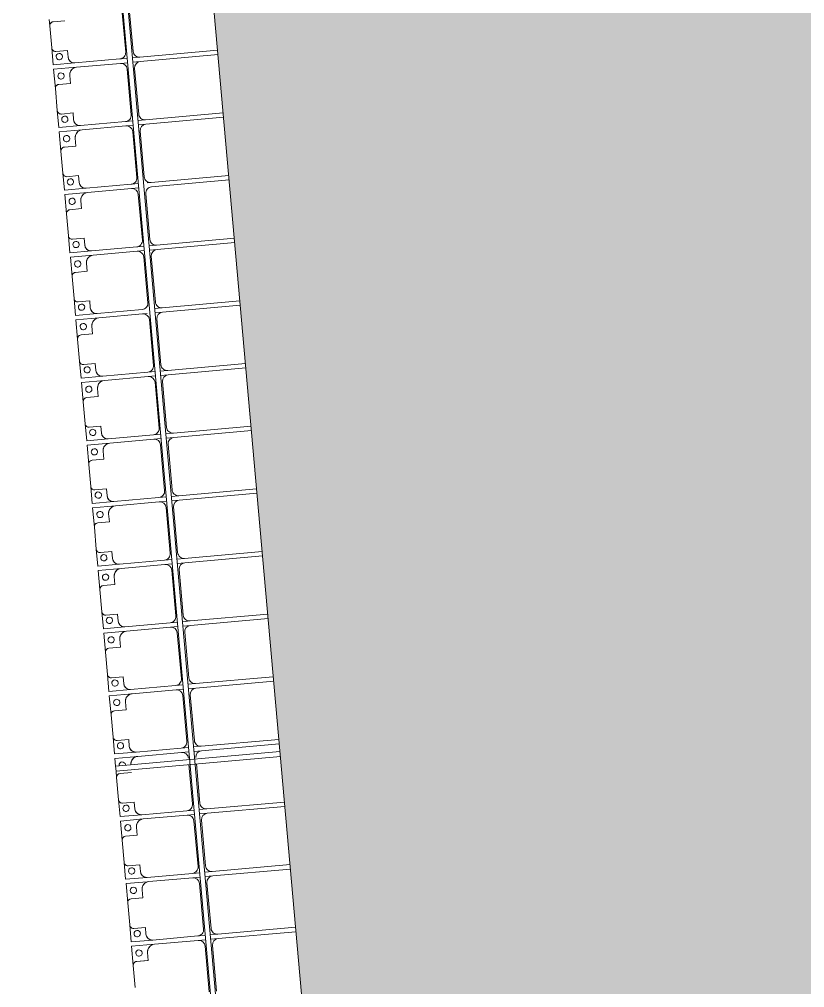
# Model space of a CAD drawing. Header units: millimetres. Extents: x -861324 to 439029, y -308065 to 694685.
# Drawn here: x -83653 to -77408, y 29586 to 37284 of the extents above; entities that cross this region are included whole.
import ezdxf

# ---------------------------------------------------------------- set-up
doc = ezdxf.new("R2010")
doc.units = ezdxf.units.MM
for name, color, linetype, lineweight in [('A-DETL-GENF', 92, 'Continuous', 9), ('A-DETL-THIN', 151, 'Continuous', 9), ('A-GENM', 13, 'Continuous', 9), ('S-BEAM', 12, 'Continuous', 9)]:
    doc.layers.add(name, color=color, linetype=linetype, lineweight=lineweight)

# ---------------------------------------------------------------- blocks, each defined once
blk = doc.blocks.new('Dải phao đi lại kèm đỡ invester - DẢI PHAO ĐI LẠI-19658-BỐ TRÍ BÈ PIN HỒ BẢN MÒNG')
at = {"layer": 'A-GENM', "color": 7}
for p, q in [((127223.4, -620.3), (127223.4, 0)), ((127258.4, 0), (127258.4, -620.3)), ((128223.4, -620.3), (128223.4, 0)), ((128258.4, 0), (128258.4, -620.3)), ((128758.4, 0), (128758.4, -620.3)), ((129223.4, -620.3), (129223.4, 0)), ((129723.4, -620.3), (129723.4, 0)), ((129758.4, 0), (129758.4, -620.3)), ((130723.4, -620.3), (130723.4, 0)), ((130758.4, 0), (130758.4, -620.3)), ((131723.4, -620.3), (131723.4, 0)), ((131758.4, 0), (131758.4, -620.3)), ((132723.4, -620.3), (132723.4, 0)), ((132758.4, 0), (132758.4, -620.3)), ((133258.4, 0), (133258.4, -620.3)), ((133723.4, -620.3), (133723.4, 0)), ((126723.4, -620.3), (126723.4, 0)), ((126758.4, 0), (126758.4, -620.3)), ((127723.4, -620.3), (127723.4, 0)), ((127758.4, 0), (127758.4, -620.3)), ((128723.4, -620.3), (128723.4, 0)), ((129258.4, 0), (129258.4, -620.3)), ((130223.4, -620.3), (130223.4, 0)), ((130258.4, 0), (130258.4, -620.3)), ((131223.4, -620.3), (131223.4, 0)), ((131258.4, 0), (131258.4, -620.3)), ((132223.4, -620.3), (132223.4, 0)), ((132258.4, 0), (132258.4, -620.3)), ((133223.4, -620.3), (133223.4, 0)), ((133758.4, 0), (133758.4, -620.3)), ((126360, -670.3), (126673.4, -670.3)), ((126723.4, -620.3), (126723.4, -681.1)), ((126758.4, -681.1), (126758.4, -620.3)), ((126808.4, -670.3), (127173.4, -670.3)), ((127223.4, -620.3), (127223.4, -681.1)), ((127258.4, -681.1), (127258.4, -620.3)), ((127308.4, -670.3), (127673.4, -670.3)), ((127723.4, -620.3), (127723.4, -651.2)), ((127808.4, -670.3), (128173.4, -670.3)), ((128223.4, -620.3), (128223.4, -681.1)), ((128258.4, -681.1), (128258.4, -620.3)), ((128308.4, -670.3), (128673.4, -670.3)), ((128723.4, -620.3), (128723.4, -681.1)), ((128758.4, -681.1), (128758.4, -620.3)), ((128808.4, -670.3), (129173.4, -670.3)), ((129223.4, -620.3), (129223.4, -681.1)), ((129258.4, -681.1), (129258.4, -620.3)), ((129308.4, -670.3), (129673.4, -670.3)), ((129723.4, -620.3), (129723.4, -681.1)), ((129758.4, -681.1), (129758.4, -620.3)), ((129808.4, -670.3), (130173.4, -670.3)), ((130223.4, -620.3), (130223.4, -681.1)), ((130258.4, -681.1), (130258.4, -620.3)), ((130308.4, -670.3), (130673.4, -670.3)), ((130723.4, -620.3), (130723.4, -681.1)), ((130758.4, -681.1), (130758.4, -620.3)), ((130808.4, -670.3), (131173.4, -670.3)), ((131223.4, -620.3), (131223.4, -681.1)), ((131258.4, -681.1), (131258.4, -620.3)), ((131308.4, -670.3), (131673.4, -670.3)), ((131723.4, -620.3), (131723.4, -681.1)), ((131758.4, -681.1), (131758.4, -620.3)), ((131808.4, -670.3), (132173.4, -670.3)), ((132223.4, -620.3), (132223.4, -681.1)), ((132258.4, -681.1), (132258.4, -620.3)), ((132360, -670.3), (132673.4, -670.3)), ((132723.4, -620.3), (132723.4, -681.1)), ((132758.4, -681.1), (132758.4, -620.3)), ((132808.4, -670.3), (133173.4, -670.3)), ((133223.4, -620.3), (133223.4, -681.1)), ((133258.4, -681.1), (133258.4, -620.3)), ((133308.4, -670.3), (133673.4, -670.3)), ((133723.4, -620.3), (133723.4, -681.1)), ((133758.4, -681.1), (133758.4, -620.3)), ((133808.4, -670.3), (134173.4, -670.3)), ((126673.4, -729.7), (126360, -729.7)), ((126723.4, -721.1), (126723.4, -779.7)), ((126758.4, -779.7), (126758.4, -721.1)), ((127173.4, -729.7), (126808.4, -729.7)), ((127223.4, -721.1), (127223.4, -779.7)), ((127258.4, -779.7), (127258.4, -721.1)), ((127673.4, -729.7), (127308.4, -729.7)), ((127723.4, -721.1), (127723.4, -779.7)), ((127758.4, -779.7), (127758.4, -721.1)), ((128173.4, -729.7), (127808.4, -729.7)), ((128223.4, -721.1), (128223.4, -779.7)), ((128258.4, -779.7), (128258.4, -721.1)), ((128673.4, -729.7), (128308.4, -729.7)), ((128758.4, -779.7), (128758.4, -743.2)), ((129173.4, -729.7), (128808.4, -729.7)), ((129223.4, -721.1), (129223.4, -779.7)), ((129258.4, -779.7), (129258.4, -721.1)), ((129673.4, -729.7), (129308.4, -729.7)), ((129723.4, -721.1), (129723.4, -779.7)), ((129758.4, -779.7), (129758.4, -721.1)), ((130173.4, -729.7), (129808.4, -729.7)), ((130223.4, -721.1), (130223.4, -779.7)), ((130258.4, -779.7), (130258.4, -721.1)), ((130673.4, -729.7), (130308.4, -729.7)), ((130723.4, -721.1), (130723.4, -779.7)), ((130758.4, -779.7), (130758.4, -721.1)), ((131173.4, -729.7), (130808.4, -729.7)), ((131223.4, -721.1), (131223.4, -779.7)), ((131258.4, -779.7), (131258.4, -721.1)), ((131673.4, -729.7), (131308.4, -729.7)), ((131723.4, -721.1), (131723.4, -779.7)), ((131758.4, -779.7), (131758.4, -721.1)), ((132173.4, -729.7), (131808.4, -729.7)), ((132223.4, -721.1), (132223.4, -779.7)), ((132258.4, -779.7), (132258.4, -721.1)), ((132673.4, -729.7), (132360, -729.7)), ((132723.4, -721.1), (132723.4, -779.7)), ((132758.4, -779.7), (132758.4, -721.1)), ((133173.4, -729.7), (132808.4, -729.7)), ((133223.4, -721.1), (133223.4, -779.7)), ((133258.4, -779.7), (133258.4, -721.1)), ((133673.4, -729.7), (133308.4, -729.7)), ((133723.4, -721.1), (133723.4, -779.7)), ((133758.4, -779.7), (133758.4, -721.1)), ((134173.4, -729.7), (133808.4, -729.7)), ((126723.4, -1139.7), (126723.4, -779.7)), ((126758.4, -779.7), (126758.4, -1129.7)), ((127223.4, -1139.7), (127223.4, -779.7)), ((127258.4, -779.7), (127258.4, -1129.7)), ((127723.4, -1139.7), (127723.4, -779.7)), ((127758.4, -779.7), (127758.4, -1129.7)), ((128223.4, -1139.7), (128223.4, -779.7)), ((128258.4, -779.7), (128258.4, -1129.7)), ((128723.4, -1139.7), (128723.4, -779.7)), ((128758.4, -779.7), (128758.4, -1129.7)), ((129223.4, -1139.7), (129223.4, -779.7)), ((129258.4, -779.7), (129258.4, -1129.7)), ((129723.4, -1139.7), (129723.4, -779.7)), ((129758.4, -779.7), (129758.4, -1129.7)), ((130223.4, -1139.7), (130223.4, -779.7)), ((130258.4, -779.7), (130258.4, -1129.7)), ((130723.4, -1139.7), (130723.4, -779.7)), ((130758.4, -779.7), (130758.4, -1129.7)), ((131223.4, -1139.7), (131223.4, -779.7)), ((131258.4, -779.7), (131258.4, -1129.7)), ((131723.4, -1139.7), (131723.4, -779.7)), ((131758.4, -779.7), (131758.4, -1129.7)), ((132223.4, -1139.7), (132223.4, -779.7)), ((132258.4, -779.7), (132258.4, -1129.7)), ((132723.4, -1139.7), (132723.4, -779.7)), ((132758.4, -779.7), (132758.4, -1129.7)), ((133223.4, -1139.7), (133223.4, -779.7)), ((133258.4, -779.7), (133258.4, -1129.7)), ((133723.4, -1139.7), (133723.4, -779.7)), ((133758.4, -779.7), (133758.4, -1129.7)), ((126381.8, -1189.7), (126381.8, -1282.2)), ((126618.2, -1282.2), (126618.2, -1189.7)), ((126618.2, -1189.7), (126673.4, -1189.7)), ((126818.4, -1189.7), (126881.8, -1189.7)), ((126881.8, -1189.7), (126881.8, -1282.2)), ((127118.2, -1282.2), (127118.2, -1189.7)), ((127118.2, -1189.7), (127173.4, -1189.7)), ((127318.4, -1189.7), (127381.8, -1189.7)), ((127381.8, -1189.7), (127381.8, -1282.2)), ((127618.2, -1282.2), (127618.2, -1189.7)), ((127618.2, -1189.7), (127673.4, -1189.7)), ((127818.4, -1189.7), (127881.8, -1189.7)), ((127881.8, -1189.7), (127881.8, -1282.2)), ((128118.2, -1282.2), (128118.2, -1189.7)), ((128118.2, -1189.7), (128173.4, -1189.7)), ((128318.4, -1189.7), (128381.8, -1189.7)), ((128381.8, -1189.7), (128381.8, -1282.2)), ((128618.2, -1282.2), (128618.2, -1189.7)), ((128618.2, -1189.7), (128673.4, -1189.7)), ((128818.4, -1189.7), (128881.8, -1189.7)), ((128881.8, -1189.7), (128881.8, -1282.2)), ((129118.2, -1282.2), (129118.2, -1189.7)), ((129118.2, -1189.7), (129173.4, -1189.7)), ((129318.4, -1189.7), (129381.8, -1189.7)), ((129381.8, -1189.7), (129381.8, -1282.2)), ((129618.2, -1282.2), (129618.2, -1189.7)), ((129618.2, -1189.7), (129673.4, -1189.7)), ((129818.4, -1189.7), (129881.8, -1189.7)), ((129881.8, -1189.7), (129881.8, -1282.2)), ((130118.2, -1282.2), (130118.2, -1189.7)), ((130118.2, -1189.7), (130173.4, -1189.7)), ((130318.4, -1189.7), (130381.8, -1189.7)), ((130381.8, -1189.7), (130381.8, -1282.2)), ((130618.2, -1282.2), (130618.2, -1189.7)), ((130618.2, -1189.7), (130673.4, -1189.7)), ((130818.4, -1189.7), (130881.8, -1189.7)), ((130881.8, -1189.7), (130881.8, -1282.2)), ((131118.2, -1282.2), (131118.2, -1189.7)), ((131118.2, -1189.7), (131173.4, -1189.7)), ((131318.4, -1189.7), (131381.8, -1189.7)), ((131381.8, -1189.7), (131381.8, -1282.2)), ((131618.2, -1282.2), (131618.2, -1189.7)), ((131618.2, -1189.7), (131673.4, -1189.7)), ((131818.4, -1189.7), (131881.8, -1189.7)), ((131881.8, -1189.7), (131881.8, -1282.2)), ((132118.2, -1282.2), (132118.2, -1189.7)), ((132118.2, -1189.7), (132173.4, -1189.7)), ((132381.8, -1189.7), (132381.8, -1282.2)), ((132618.2, -1282.2), (132618.2, -1189.7)), ((132618.2, -1189.7), (132673.4, -1189.7)), ((132818.4, -1189.7), (132881.8, -1189.7)), ((132881.8, -1189.7), (132881.8, -1282.2)), ((133118.2, -1282.2), (133118.2, -1189.7)), ((133118.2, -1189.7), (133173.4, -1189.7)), ((133318.4, -1189.7), (133381.8, -1189.7)), ((133381.8, -1189.7), (133381.8, -1282.2)), ((133618.2, -1282.2), (133618.2, -1189.7)), ((133618.2, -1189.7), (133673.4, -1189.7)), ((133818.4, -1189.7), (133881.8, -1189.7)), ((133881.8, -1189.7), (133881.8, -1282.2)), ((126411.8, -1312.2), (126588.2, -1312.2)), ((126911.8, -1312.2), (127088.2, -1312.2)), ((127411.8, -1312.2), (127588.2, -1312.2)), ((127911.8, -1312.2), (128088.2, -1312.2)), ((128411.8, -1312.2), (128588.2, -1312.2)), ((128911.8, -1312.2), (129088.2, -1312.2)), ((129411.8, -1312.2), (129588.2, -1312.2)), ((129911.8, -1312.2), (130088.2, -1312.2)), ((130411.8, -1312.2), (130588.2, -1312.2)), ((130911.8, -1312.2), (131088.2, -1312.2)), ((131411.8, -1312.2), (131588.2, -1312.2)), ((131911.8, -1312.2), (132088.2, -1312.2)), ((132411.8, -1312.2), (132588.2, -1312.2)), ((132911.8, -1312.2), (133088.2, -1312.2)), ((133411.8, -1312.2), (133588.2, -1312.2)), ((133911.8, -1312.2), (134088.2, -1312.2))]:
    blk.add_line(p, q, dxfattribs=at)
at = {"layer": 'A-GENM', "color": 9}
for p, q in [((126723.4, -620.3), (126723.4, -681.1)), ((126758.4, -681.1), (126758.4, -620.3)), ((127223.4, -620.3), (127223.4, -681.1)), ((127258.4, -681.1), (127258.4, -620.3)), ((128223.4, -620.3), (128223.4, -681.1)), ((128258.4, -681.1), (128258.4, -620.3)), ((128723.4, -620.3), (128723.4, -681.1)), ((128758.4, -681.1), (128758.4, -620.3)), ((129223.4, -620.3), (129223.4, -681.1)), ((129258.4, -681.1), (129258.4, -620.3)), ((129723.4, -620.3), (129723.4, -681.1)), ((129758.4, -681.1), (129758.4, -620.3)), ((130223.4, -620.3), (130223.4, -681.1)), ((130258.4, -681.1), (130258.4, -620.3)), ((130723.4, -620.3), (130723.4, -681.1)), ((130758.4, -681.1), (130758.4, -620.3)), ((131223.4, -620.3), (131223.4, -681.1)), ((131258.4, -681.1), (131258.4, -620.3)), ((131723.4, -620.3), (131723.4, -681.1)), ((131758.4, -681.1), (131758.4, -620.3)), ((132223.4, -620.3), (132223.4, -681.1)), ((132258.4, -681.1), (132258.4, -620.3)), ((132723.4, -620.3), (132723.4, -681.1)), ((132758.4, -681.1), (132758.4, -620.3)), ((133223.4, -620.3), (133223.4, -681.1)), ((133258.4, -681.1), (133258.4, -620.3)), ((133723.4, -620.3), (133723.4, -681.1)), ((133758.4, -681.1), (133758.4, -620.3)), ((126723.4, -721.1), (126723.4, -779.7)), ((126758.4, -779.7), (126758.4, -721.1)), ((127223.4, -721.1), (127223.4, -779.7)), ((127258.4, -779.7), (127258.4, -721.1)), ((127723.4, -721.1), (127723.4, -779.7)), ((127758.4, -779.7), (127758.4, -721.1)), ((128223.4, -721.1), (128223.4, -779.7)), ((128258.4, -779.7), (128258.4, -721.1)), ((128758.4, -779.7), (128758.4, -743.2)), ((129223.4, -721.1), (129223.4, -779.7)), ((129258.4, -779.7), (129258.4, -721.1)), ((129723.4, -721.1), (129723.4, -779.7)), ((129758.4, -779.7), (129758.4, -721.1)), ((130223.4, -721.1), (130223.4, -779.7)), ((130258.4, -779.7), (130258.4, -721.1)), ((130723.4, -721.1), (130723.4, -779.7)), ((130758.4, -779.7), (130758.4, -721.1)), ((131223.4, -721.1), (131223.4, -779.7)), ((131258.4, -779.7), (131258.4, -721.1)), ((131723.4, -721.1), (131723.4, -779.7)), ((131758.4, -779.7), (131758.4, -721.1)), ((132223.4, -721.1), (132223.4, -779.7)), ((132258.4, -779.7), (132258.4, -721.1)), ((132723.4, -721.1), (132723.4, -779.7)), ((132758.4, -779.7), (132758.4, -721.1)), ((133223.4, -721.1), (133223.4, -779.7)), ((133258.4, -779.7), (133258.4, -721.1)), ((133723.4, -721.1), (133723.4, -779.7)), ((133758.4, -779.7), (133758.4, -721.1)), ((126723.4, -1139.7), (126723.4, -1312.2)), ((126723.4, -1312.2), (126723.4, -1139.7)), ((126758.4, -1312.2), (126758.4, -1129.7)), ((126758.4, -1129.7), (126758.4, -1312.2)), ((127223.4, -1139.7), (127223.4, -1312.2)), ((127223.4, -1312.2), (127223.4, -1139.7)), ((127258.4, -1312.2), (127258.4, -1129.7)), ((127258.4, -1129.7), (127258.4, -1312.2)), ((127723.4, -1139.7), (127723.4, -1312.2)), ((127723.4, -1312.2), (127723.4, -1139.7)), ((127758.4, -1312.2), (127758.4, -1129.7)), ((127758.4, -1129.7), (127758.4, -1312.2)), ((128223.4, -1139.7), (128223.4, -1312.2)), ((128223.4, -1312.2), (128223.4, -1139.7)), ((128258.4, -1312.2), (128258.4, -1129.7)), ((128258.4, -1129.7), (128258.4, -1312.2)), ((128723.4, -1139.7), (128723.4, -1312.2)), ((128723.4, -1312.2), (128723.4, -1139.7)), ((128758.4, -1312.2), (128758.4, -1129.7)), ((128758.4, -1129.7), (128758.4, -1312.2)), ((129223.4, -1139.7), (129223.4, -1312.2)), ((129223.4, -1312.2), (129223.4, -1139.7)), ((129258.4, -1312.2), (129258.4, -1129.7)), ((129258.4, -1129.7), (129258.4, -1312.2)), ((129723.4, -1139.7), (129723.4, -1312.2)), ((129723.4, -1312.2), (129723.4, -1139.7)), ((129758.4, -1312.2), (129758.4, -1129.7)), ((129758.4, -1129.7), (129758.4, -1312.2)), ((130223.4, -1139.7), (130223.4, -1312.2)), ((130223.4, -1312.2), (130223.4, -1139.7)), ((130258.4, -1312.2), (130258.4, -1129.7)), ((130258.4, -1129.7), (130258.4, -1312.2)), ((130723.4, -1139.7), (130723.4, -1312.2)), ((130723.4, -1312.2), (130723.4, -1139.7)), ((130758.4, -1312.2), (130758.4, -1129.7)), ((130758.4, -1129.7), (130758.4, -1312.2)), ((131223.4, -1139.7), (131223.4, -1312.2)), ((131223.4, -1312.2), (131223.4, -1139.7)), ((131258.4, -1312.2), (131258.4, -1129.7)), ((131258.4, -1129.7), (131258.4, -1312.2)), ((131723.4, -1139.7), (131723.4, -1312.2)), ((131723.4, -1312.2), (131723.4, -1139.7)), ((131758.4, -1312.2), (131758.4, -1129.7)), ((131758.4, -1129.7), (131758.4, -1312.2)), ((132223.4, -1139.7), (132223.4, -1312.2)), ((132223.4, -1312.2), (132223.4, -1139.7)), ((132258.4, -1312.2), (132258.4, -1129.7)), ((132258.4, -1129.7), (132258.4, -1312.2)), ((132723.4, -1139.7), (132723.4, -1312.2)), ((132723.4, -1312.2), (132723.4, -1139.7)), ((132758.4, -1312.2), (132758.4, -1129.7)), ((132758.4, -1129.7), (132758.4, -1312.2)), ((133223.4, -1140.1), (133223.4, -1312.2)), ((133223.4, -1312.2), (133223.4, -1140.1)), ((133258.4, -1312.2), (133258.4, -1143.2)), ((133258.4, -1143.2), (133258.4, -1312.2)), ((133723.4, -1139.7), (133723.4, -1312.2)), ((133723.4, -1312.2), (133723.4, -1139.7)), ((133758.4, -1312.2), (133758.4, -1129.7)), ((133758.4, -1129.7), (133758.4, -1312.2)), ((126381.8, -1282.2), (126381.8, -1189.7)), ((126381.8, -1189.7), (126381.8, -1282.2)), ((126381.8, -1282.2), (126381.8, -1189.7)), ((126673.4, -1189.7), (126618.2, -1189.7)), ((126618.2, -1189.7), (126618.2, -1282.2)), ((126618.2, -1282.2), (126618.2, -1189.7)), ((126618.2, -1189.7), (126618.2, -1282.2)), ((126618.2, -1189.7), (126673.4, -1189.7)), ((126673.4, -1189.7), (126618.2, -1189.7)), ((126881.8, -1189.7), (126818.4, -1189.7)), ((126818.4, -1189.7), (126881.8, -1189.7)), ((126881.8, -1189.7), (126818.4, -1189.7)), ((126881.8, -1282.2), (126881.8, -1189.7)), ((126881.8, -1189.7), (126881.8, -1282.2)), ((126881.8, -1282.2), (126881.8, -1189.7)), ((127173.4, -1189.7), (127118.2, -1189.7)), ((127118.2, -1189.7), (127118.2, -1282.2)), ((127118.2, -1282.2), (127118.2, -1189.7)), ((127118.2, -1189.7), (127118.2, -1282.2)), ((127118.2, -1189.7), (127173.4, -1189.7)), ((127173.4, -1189.7), (127118.2, -1189.7)), ((127381.8, -1189.7), (127318.4, -1189.7)), ((127318.4, -1189.7), (127381.8, -1189.7)), ((127381.8, -1189.7), (127318.4, -1189.7)), ((127381.8, -1282.2), (127381.8, -1189.7)), ((127381.8, -1189.7), (127381.8, -1282.2)), ((127381.8, -1282.2), (127381.8, -1189.7)), ((127673.4, -1189.7), (127618.2, -1189.7)), ((127618.2, -1189.7), (127618.2, -1282.2)), ((127618.2, -1282.2), (127618.2, -1189.7)), ((127618.2, -1189.7), (127618.2, -1282.2)), ((127618.2, -1189.7), (127673.4, -1189.7)), ((127673.4, -1189.7), (127618.2, -1189.7)), ((127881.8, -1189.7), (127818.4, -1189.7)), ((127818.4, -1189.7), (127881.8, -1189.7)), ((127881.8, -1189.7), (127818.4, -1189.7)), ((127881.8, -1282.2), (127881.8, -1189.7)), ((127881.8, -1189.7), (127881.8, -1282.2)), ((127881.8, -1282.2), (127881.8, -1189.7)), ((128173.4, -1189.7), (128118.2, -1189.7)), ((128118.2, -1189.7), (128118.2, -1282.2)), ((128118.2, -1282.2), (128118.2, -1189.7)), ((128118.2, -1189.7), (128118.2, -1282.2)), ((128118.2, -1189.7), (128173.4, -1189.7)), ((128173.4, -1189.7), (128118.2, -1189.7)), ((128381.8, -1189.7), (128318.4, -1189.7)), ((128318.4, -1189.7), (128381.8, -1189.7)), ((128381.8, -1189.7), (128318.4, -1189.7)), ((128381.8, -1282.2), (128381.8, -1189.7)), ((128381.8, -1189.7), (128381.8, -1282.2)), ((128381.8, -1282.2), (128381.8, -1189.7)), ((128673.4, -1189.7), (128618.2, -1189.7)), ((128618.2, -1189.7), (128618.2, -1282.2)), ((128618.2, -1282.2), (128618.2, -1189.7)), ((128618.2, -1189.7), (128618.2, -1282.2)), ((128618.2, -1189.7), (128673.4, -1189.7)), ((128673.4, -1189.7), (128618.2, -1189.7)), ((128881.8, -1189.7), (128818.4, -1189.7)), ((128818.4, -1189.7), (128881.8, -1189.7)), ((128881.8, -1189.7), (128818.4, -1189.7)), ((128881.8, -1282.2), (128881.8, -1189.7)), ((128881.8, -1189.7), (128881.8, -1282.2)), ((128881.8, -1282.2), (128881.8, -1189.7)), ((129173.4, -1189.7), (129118.2, -1189.7)), ((129118.2, -1189.7), (129118.2, -1282.2)), ((129118.2, -1282.2), (129118.2, -1189.7)), ((129118.2, -1189.7), (129118.2, -1282.2)), ((129118.2, -1189.7), (129173.4, -1189.7)), ((129173.4, -1189.7), (129118.2, -1189.7)), ((129381.8, -1189.7), (129318.4, -1189.7)), ((129318.4, -1189.7), (129381.8, -1189.7)), ((129381.8, -1189.7), (129318.4, -1189.7)), ((129381.8, -1282.2), (129381.8, -1189.7)), ((129381.8, -1189.7), (129381.8, -1282.2)), ((129381.8, -1282.2), (129381.8, -1189.7)), ((129673.4, -1189.7), (129618.2, -1189.7)), ((129618.2, -1189.7), (129618.2, -1282.2)), ((129618.2, -1282.2), (129618.2, -1189.7)), ((129618.2, -1189.7), (129618.2, -1282.2)), ((129618.2, -1189.7), (129673.4, -1189.7)), ((129673.4, -1189.7), (129618.2, -1189.7)), ((129881.8, -1189.7), (129818.4, -1189.7)), ((129818.4, -1189.7), (129881.8, -1189.7)), ((129881.8, -1189.7), (129818.4, -1189.7)), ((129881.8, -1282.2), (129881.8, -1189.7)), ((129881.8, -1189.7), (129881.8, -1282.2)), ((129881.8, -1282.2), (129881.8, -1189.7)), ((130173.4, -1189.7), (130118.2, -1189.7)), ((130118.2, -1189.7), (130118.2, -1282.2)), ((130118.2, -1282.2), (130118.2, -1189.7)), ((130118.2, -1189.7), (130118.2, -1282.2)), ((130118.2, -1189.7), (130173.4, -1189.7)), ((130173.4, -1189.7), (130118.2, -1189.7)), ((130381.8, -1189.7), (130318.4, -1189.7)), ((130318.4, -1189.7), (130381.8, -1189.7)), ((130381.8, -1189.7), (130318.4, -1189.7)), ((130381.8, -1282.2), (130381.8, -1189.7)), ((130381.8, -1189.7), (130381.8, -1282.2)), ((130381.8, -1282.2), (130381.8, -1189.7)), ((130673.4, -1189.7), (130618.2, -1189.7)), ((130618.2, -1189.7), (130618.2, -1282.2)), ((130618.2, -1282.2), (130618.2, -1189.7)), ((130618.2, -1189.7), (130618.2, -1282.2)), ((130618.2, -1189.7), (130673.4, -1189.7)), ((130673.4, -1189.7), (130618.2, -1189.7)), ((130881.8, -1189.7), (130818.4, -1189.7)), ((130818.4, -1189.7), (130881.8, -1189.7)), ((130881.8, -1189.7), (130818.4, -1189.7)), ((130881.8, -1282.2), (130881.8, -1189.7)), ((130881.8, -1189.7), (130881.8, -1282.2)), ((130881.8, -1282.2), (130881.8, -1189.7)), ((131173.4, -1189.7), (131118.2, -1189.7)), ((131118.2, -1189.7), (131118.2, -1282.2)), ((131118.2, -1282.2), (131118.2, -1189.7)), ((131118.2, -1189.7), (131118.2, -1282.2)), ((131118.2, -1189.7), (131173.4, -1189.7)), ((131173.4, -1189.7), (131118.2, -1189.7)), ((131381.8, -1189.7), (131318.4, -1189.7)), ((131318.4, -1189.7), (131381.8, -1189.7)), ((131381.8, -1189.7), (131318.4, -1189.7)), ((131381.8, -1282.2), (131381.8, -1189.7)), ((131381.8, -1189.7), (131381.8, -1282.2)), ((131381.8, -1282.2), (131381.8, -1189.7)), ((131673.4, -1189.7), (131618.2, -1189.7)), ((131618.2, -1189.7), (131618.2, -1282.2)), ((131618.2, -1282.2), (131618.2, -1189.7)), ((131618.2, -1189.7), (131618.2, -1282.2)), ((131618.2, -1189.7), (131673.4, -1189.7)), ((131673.4, -1189.7), (131618.2, -1189.7)), ((131881.8, -1189.7), (131818.4, -1189.7)), ((131818.4, -1189.7), (131881.8, -1189.7)), ((131881.8, -1189.7), (131818.4, -1189.7)), ((131881.8, -1282.2), (131881.8, -1189.7)), ((131881.8, -1189.7), (131881.8, -1282.2)), ((131881.8, -1282.2), (131881.8, -1189.7)), ((132173.4, -1189.7), (132118.2, -1189.7)), ((132118.2, -1189.7), (132118.2, -1282.2)), ((132118.2, -1282.2), (132118.2, -1189.7)), ((132118.2, -1189.7), (132118.2, -1282.2)), ((132118.2, -1189.7), (132173.4, -1189.7)), ((132173.4, -1189.7), (132118.2, -1189.7)), ((132381.8, -1282.2), (132381.8, -1189.7)), ((132381.8, -1189.7), (132381.8, -1282.2)), ((132381.8, -1282.2), (132381.8, -1189.7)), ((132673.4, -1189.7), (132618.2, -1189.7)), ((132618.2, -1189.7), (132618.2, -1282.2)), ((132618.2, -1282.2), (132618.2, -1189.7)), ((132618.2, -1189.7), (132618.2, -1282.2)), ((132618.2, -1189.7), (132673.4, -1189.7)), ((132673.4, -1189.7), (132618.2, -1189.7)), ((132881.8, -1189.7), (132818.4, -1189.7)), ((132818.4, -1189.7), (132881.8, -1189.7)), ((132881.8, -1189.7), (132818.4, -1189.7)), ((132881.8, -1282.2), (132881.8, -1189.7)), ((132881.8, -1189.7), (132881.8, -1282.2)), ((132881.8, -1282.2), (132881.8, -1189.7)), ((133173.4, -1189.7), (133118.2, -1189.7)), ((133118.2, -1189.7), (133118.2, -1282.2)), ((133118.2, -1282.2), (133118.2, -1189.7)), ((133118.2, -1189.7), (133118.2, -1282.2)), ((133118.2, -1189.7), (133173.4, -1189.7)), ((133173.4, -1189.7), (133118.2, -1189.7)), ((133381.8, -1189.7), (133318.4, -1189.7)), ((133318.4, -1189.7), (133381.8, -1189.7)), ((133381.8, -1189.7), (133318.4, -1189.7)), ((133381.8, -1282.2), (133381.8, -1189.7)), ((133381.8, -1189.7), (133381.8, -1282.2)), ((133381.8, -1282.2), (133381.8, -1189.7)), ((133673.4, -1189.7), (133618.2, -1189.7)), ((133618.2, -1189.7), (133618.2, -1282.2)), ((133618.2, -1282.2), (133618.2, -1189.7)), ((133618.2, -1189.7), (133618.2, -1282.2)), ((133618.2, -1189.7), (133673.4, -1189.7)), ((133673.4, -1189.7), (133618.2, -1189.7)), ((133881.8, -1189.7), (133818.4, -1189.7)), ((133818.4, -1189.7), (133881.8, -1189.7)), ((133881.8, -1189.7), (133818.4, -1189.7)), ((133881.8, -1282.2), (133881.8, -1198.6)), ((133881.8, -1198.6), (133881.8, -1282.2)), ((133881.8, -1282.2), (133881.8, -1198.6)), ((126411.8, -1312.2), (126360, -1312.2)), ((126360, -1312.2), (126411.8, -1312.2)), ((126723.4, -1312.2), (126588.2, -1312.2)), ((126588.2, -1312.2), (126723.4, -1312.2)), ((126911.8, -1312.2), (126758.4, -1312.2)), ((126758.4, -1312.2), (126911.8, -1312.2)), ((127223.4, -1312.2), (127088.2, -1312.2)), ((127088.2, -1312.2), (127223.4, -1312.2)), ((127411.8, -1312.2), (127258.4, -1312.2)), ((127258.4, -1312.2), (127411.8, -1312.2)), ((127723.4, -1312.2), (127588.2, -1312.2)), ((127588.2, -1312.2), (127723.4, -1312.2)), ((127911.8, -1312.2), (127758.4, -1312.2)), ((127758.4, -1312.2), (127911.8, -1312.2)), ((128223.4, -1312.2), (128088.2, -1312.2)), ((128088.2, -1312.2), (128223.4, -1312.2)), ((128411.8, -1312.2), (128258.4, -1312.2)), ((128258.4, -1312.2), (128411.8, -1312.2)), ((128723.4, -1312.2), (128588.2, -1312.2)), ((128588.2, -1312.2), (128723.4, -1312.2)), ((128911.8, -1312.2), (128758.4, -1312.2)), ((128758.4, -1312.2), (128911.8, -1312.2)), ((129223.4, -1312.2), (129088.2, -1312.2)), ((129088.2, -1312.2), (129223.4, -1312.2)), ((129411.8, -1312.2), (129258.4, -1312.2)), ((129258.4, -1312.2), (129411.8, -1312.2)), ((129723.4, -1312.2), (129588.2, -1312.2)), ((129588.2, -1312.2), (129723.4, -1312.2)), ((129911.8, -1312.2), (129758.4, -1312.2)), ((129758.4, -1312.2), (129911.8, -1312.2)), ((130223.4, -1312.2), (130088.2, -1312.2)), ((130088.2, -1312.2), (130223.4, -1312.2)), ((130411.8, -1312.2), (130258.4, -1312.2)), ((130258.4, -1312.2), (130411.8, -1312.2)), ((130723.4, -1312.2), (130588.2, -1312.2)), ((130588.2, -1312.2), (130723.4, -1312.2)), ((130911.8, -1312.2), (130758.4, -1312.2)), ((130758.4, -1312.2), (130911.8, -1312.2)), ((131223.4, -1312.2), (131088.2, -1312.2)), ((131088.2, -1312.2), (131223.4, -1312.2)), ((131411.8, -1312.2), (131258.4, -1312.2)), ((131258.4, -1312.2), (131411.8, -1312.2)), ((131723.4, -1312.2), (131588.2, -1312.2)), ((131588.2, -1312.2), (131723.4, -1312.2)), ((131911.8, -1312.2), (131758.4, -1312.2)), ((131758.4, -1312.2), (131911.8, -1312.2)), ((132223.4, -1312.2), (132088.2, -1312.2)), ((132088.2, -1312.2), (132223.4, -1312.2)), ((132320, -1312.2), (132258.4, -1312.2)), ((132258.4, -1312.2), (132320, -1312.2)), ((132411.8, -1312.2), (132360, -1312.2)), ((132360, -1312.2), (132411.8, -1312.2)), ((132723.4, -1312.2), (132588.2, -1312.2)), ((132588.2, -1312.2), (132723.4, -1312.2)), ((132911.8, -1312.2), (132758.4, -1312.2)), ((132758.4, -1312.2), (132911.8, -1312.2)), ((133223.4, -1312.2), (133088.2, -1312.2)), ((133088.2, -1312.2), (133223.4, -1312.2)), ((133411.8, -1312.2), (133258.4, -1312.2)), ((133258.4, -1312.2), (133411.8, -1312.2)), ((133723.4, -1312.2), (133588.2, -1312.2)), ((133588.2, -1312.2), (133723.4, -1312.2)), ((133911.8, -1312.2), (133758.4, -1312.2)), ((133758.4, -1312.2), (133911.8, -1312.2))]:
    blk.add_line(p, q, dxfattribs=at)
at = {"layer": 'A-GENM', "color": 7}
for centre, radius, start, end in [((126673.4, -620.3), 50, 270, 0), ((126808.4, -620.3), 50, 180, 270), ((127173.4, -620.3), 50, 270, 0), ((127308.4, -620.3), 50, 180, 270), ((127673.4, -620.3), 50, 270, 0), ((127808.4, -620.3), 50, 180, 224.91964), ((127808.4, -620.3), 50, 225, 270), ((128173.4, -620.3), 50, 270, 0), ((128308.4, -620.3), 50, 180, 270), ((128673.4, -620.3), 50, 270, 0), ((128808.4, -620.3), 50, 180, 270), ((129173.4, -620.3), 50, 270, 0), ((129308.4, -620.3), 50, 180, 270), ((129673.4, -620.3), 50, 270, 0), ((129808.4, -620.3), 50, 180, 270), ((130173.4, -620.3), 50, 270, 0), ((130308.4, -620.3), 50, 180, 270), ((130673.4, -620.3), 50, 270, 0), ((130808.4, -620.3), 50, 180, 270), ((131173.4, -620.3), 50, 270, 0), ((131308.4, -620.3), 50, 180, 270), ((131673.4, -620.3), 50, 270, 0), ((131808.4, -620.3), 50, 180, 270), ((132173.4, -620.3), 50, 270, 0), ((132308.4, -620.3), 50, 180, 270), ((132673.4, -620.3), 50, 270, 0), ((132808.4, -620.3), 50, 180, 270), ((133173.4, -620.3), 50, 270, 0), ((133308.4, -620.3), 50, 180, 270), ((133673.4, -620.3), 50, 270, 0), ((133808.4, -620.3), 50, 180, 270), ((126673.4, -779.7), 50, 360, 90), ((126808.4, -779.7), 50, 90, 180), ((127173.4, -779.7), 50, 360, 90), ((127308.4, -779.7), 50, 90, 180), ((127673.4, -779.7), 50, 360, 90), ((127808.4, -779.7), 50, 90, 180), ((128173.4, -779.7), 50, 360, 90), ((128308.4, -779.7), 50, 90, 180), ((128673.4, -779.7), 50, 360, 90), ((128808.4, -779.7), 50, 90, 180), ((129173.4, -779.7), 50, 360, 90), ((129308.4, -779.7), 50, 90, 180), ((129673.4, -779.7), 50, 360, 90), ((129808.4, -779.7), 50, 90, 180), ((130173.4, -779.7), 50, 360, 90), ((130308.4, -779.7), 50, 90, 180), ((130673.4, -779.7), 50, 360, 90), ((130808.4, -779.7), 50, 90, 180), ((131173.4, -779.7), 50, 360, 90), ((131308.4, -779.7), 50, 90, 180), ((131673.4, -779.7), 50, 360, 90), ((131808.4, -779.7), 50, 90, 180), ((132173.4, -779.7), 50, 360, 90), ((132308.4, -779.7), 50, 90, 180), ((132673.4, -779.7), 50, 360, 90), ((132808.4, -779.7), 50, 90, 180), ((133173.4, -779.7), 50, 360, 90), ((133308.4, -779.7), 50, 90, 180), ((133673.4, -779.7), 50, 360, 90), ((133808.4, -779.7), 50, 90, 180), ((126673.4, -1139.7), 50, 270, 360), ((126818.4, -1129.7), 60, 180, 270), ((127173.4, -1139.7), 50, 270, 360), ((127318.4, -1129.7), 60, 180, 270), ((127673.4, -1139.7), 50, 270, 360), ((127818.4, -1129.7), 60, 180, 270), ((128173.4, -1139.7), 50, 270, 360), ((128318.4, -1129.7), 60, 180, 270), ((128673.4, -1139.7), 50, 270, 360), ((128818.4, -1129.7), 60, 180, 270), ((129173.4, -1139.7), 50, 270, 360), ((129318.4, -1129.7), 60, 180, 270), ((129673.4, -1139.7), 50, 270, 360), ((129818.4, -1129.7), 60, 180, 270), ((130173.4, -1139.7), 50, 270, 360), ((130318.4, -1129.7), 60, 180, 270), ((130673.4, -1139.7), 50, 270, 360), ((130818.4, -1129.7), 60, 180, 270), ((131173.4, -1139.7), 50, 270, 360), ((131318.4, -1129.7), 60, 180, 270), ((131673.4, -1139.7), 50, 270, 360), ((131818.4, -1129.7), 60, 180, 270), ((132173.4, -1139.7), 50, 270, 360), ((132318.4, -1129.7), 60, 180, 270), ((132673.4, -1139.7), 50, 270, 360), ((132818.4, -1129.7), 60, 180, 270), ((133173.4, -1139.7), 50, 270, 360), ((133318.4, -1129.7), 60, 180, 270), ((133673.4, -1139.7), 50, 270, 360), ((133818.4, -1129.7), 60, 180, 270), ((126411.8, -1282.2), 30, 180, 270), ((126588.2, -1282.2), 30, 270, 0), ((126911.8, -1282.2), 30, 180, 270), ((127088.2, -1282.2), 30, 270, 0), ((127411.8, -1282.2), 30, 180, 270), ((127588.2, -1282.2), 30, 270, 0), ((127911.8, -1282.2), 30, 180, 270), ((128088.2, -1282.2), 30, 270, 0), ((128411.8, -1282.2), 30, 180, 270), ((128588.2, -1282.2), 30, 270, 0), ((128911.8, -1282.2), 30, 180, 270), ((129088.2, -1282.2), 30, 270, 0), ((129411.8, -1282.2), 30, 180, 270), ((129588.2, -1282.2), 30, 270, 0), ((129911.8, -1282.2), 30, 180, 270), ((130088.2, -1282.2), 30, 270, 0), ((130411.8, -1282.2), 30, 180, 270), ((130588.2, -1282.2), 30, 270, 0), ((130911.8, -1282.2), 30, 180, 270), ((131088.2, -1282.2), 30, 270, 0), ((131411.8, -1282.2), 30, 180, 270), ((131588.2, -1282.2), 30, 270, 0), ((131911.8, -1282.2), 30, 180, 270), ((132088.2, -1282.2), 30, 270, 0), ((132411.8, -1282.2), 30, 180, 270), ((132588.2, -1282.2), 30, 270, 0), ((132911.8, -1282.2), 30, 180, 270), ((133088.2, -1282.2), 30, 270, 0), ((133411.8, -1282.2), 30, 180, 270), ((133588.2, -1282.2), 30, 270, 0), ((133911.8, -1282.2), 30, 180, 270)]:
    blk.add_arc(centre, radius, start, end, dxfattribs=at)
at = {"layer": 'A-GENM', "color": 9}
for centre, radius, start, end in [((126673.4, -1139.7), 50, 270, 345), ((126673.4, -1139.7), 50, 270, 345), ((126673.4, -1139.7), 50, 270, 345), ((126818.4, -1129.7), 60, 195, 270), ((126818.4, -1129.7), 60, 195, 270), ((126818.4, -1129.7), 60, 195, 270), ((127173.4, -1139.7), 50, 270, 345), ((127173.4, -1139.7), 50, 270, 345), ((127173.4, -1139.7), 50, 270, 345), ((127318.4, -1129.7), 60, 195, 270), ((127318.4, -1129.7), 60, 195, 270), ((127318.4, -1129.7), 60, 195, 270), ((127673.4, -1139.7), 50, 270, 345), ((127673.4, -1139.7), 50, 270, 345), ((127673.4, -1139.7), 50, 270, 345), ((127818.4, -1129.7), 60, 195, 270), ((127818.4, -1129.7), 60, 195, 270), ((127818.4, -1129.7), 60, 195, 270), ((128173.4, -1139.7), 50, 270, 345), ((128173.4, -1139.7), 50, 270, 345), ((128173.4, -1139.7), 50, 270, 345), ((128318.4, -1129.7), 60, 195, 270), ((128318.4, -1129.7), 60, 195, 270), ((128318.4, -1129.7), 60, 195, 270), ((128673.4, -1139.7), 50, 270, 345), ((128673.4, -1139.7), 50, 270, 345), ((128673.4, -1139.7), 50, 270, 345), ((128818.4, -1129.7), 60, 195, 270), ((128818.4, -1129.7), 60, 195, 270), ((128818.4, -1129.7), 60, 195, 270), ((129173.4, -1139.7), 50, 270, 345), ((129173.4, -1139.7), 50, 270, 345), ((129173.4, -1139.7), 50, 270, 345), ((129318.4, -1129.7), 60, 195, 270), ((129318.4, -1129.7), 60, 195, 270), ((129318.4, -1129.7), 60, 195, 270), ((129673.4, -1139.7), 50, 270, 345), ((129673.4, -1139.7), 50, 270, 345), ((129673.4, -1139.7), 50, 270, 345), ((129818.4, -1129.7), 60, 195, 270), ((129818.4, -1129.7), 60, 195, 270), ((129818.4, -1129.7), 60, 195, 270), ((130173.4, -1139.7), 50, 270, 345), ((130173.4, -1139.7), 50, 270, 345), ((130173.4, -1139.7), 50, 270, 345), ((130318.4, -1129.7), 60, 195, 270), ((130318.4, -1129.7), 60, 195, 270), ((130318.4, -1129.7), 60, 195, 270), ((130673.4, -1139.7), 50, 270, 345), ((130673.4, -1139.7), 50, 270, 345), ((130673.4, -1139.7), 50, 270, 345), ((130818.4, -1129.7), 60, 195, 270), ((130818.4, -1129.7), 60, 195, 270), ((130818.4, -1129.7), 60, 195, 270), ((131173.4, -1139.7), 50, 270, 345), ((131173.4, -1139.7), 50, 270, 345), ((131173.4, -1139.7), 50, 270, 345), ((131318.4, -1129.7), 60, 195, 270), ((131318.4, -1129.7), 60, 195, 270), ((131318.4, -1129.7), 60, 195, 270), ((131673.4, -1139.7), 50, 270, 345), ((131673.4, -1139.7), 50, 270, 345), ((131673.4, -1139.7), 50, 270, 345), ((131818.4, -1129.7), 60, 195, 270), ((131818.4, -1129.7), 60, 195, 270), ((131818.4, -1129.7), 60, 195, 270), ((132173.4, -1139.7), 50, 270, 345), ((132173.4, -1139.7), 50, 270, 345), ((132173.4, -1139.7), 50, 270, 345), ((132318.4, -1129.7), 60, 195, 270), ((132318.4, -1129.7), 60, 195, 270), ((132318.4, -1129.7), 60, 195, 270), ((132673.4, -1139.7), 50, 270, 345), ((132673.4, -1139.7), 50, 270, 345), ((132673.4, -1139.7), 50, 270, 345), ((132818.4, -1129.7), 60, 195, 270), ((132818.4, -1129.7), 60, 195, 270), ((132818.4, -1129.7), 60, 195, 270), ((133173.4, -1139.7), 50, 270, 345), ((133173.4, -1139.7), 50, 270, 345), ((133173.4, -1139.7), 50, 270, 345), ((133318.4, -1129.7), 60, 193.21789, 270), ((133318.4, -1129.7), 60, 193.21789, 270), ((133318.4, -1129.7), 60, 193.21789, 270), ((133673.4, -1139.7), 50, 270, 345), ((133673.4, -1139.7), 50, 270, 345), ((133673.4, -1139.7), 50, 270, 345), ((133818.4, -1129.7), 60, 195, 270), ((133818.4, -1129.7), 60, 195, 270), ((133818.4, -1129.7), 60, 195, 270), ((126411.8, -1282.2), 30, 180, 240), ((126411.8, -1282.2), 30, 180, 240), ((126411.8, -1282.2), 30, 180, 240), ((126588.2, -1282.2), 30, 300, 0), ((126588.2, -1282.2), 30, 300, 0), ((126588.2, -1282.2), 30, 300, 0), ((126661.8, -1258.6), 25, 90, 270), ((126661.8, -1258.6), 25, 90, 270), ((126661.8, -1258.6), 25, 270, 90), ((126661.8, -1258.6), 25, 270, 90), ((126816.8, -1258.6), 25, 90, 270), ((126816.8, -1258.6), 25, 90, 270), ((126816.8, -1258.6), 25, 270, 90), ((126816.8, -1258.6), 25, 270, 90), ((126911.8, -1282.2), 30, 180, 240), ((126911.8, -1282.2), 30, 180, 240), ((126911.8, -1282.2), 30, 180, 240), ((127088.2, -1282.2), 30, 300, 0), ((127088.2, -1282.2), 30, 300, 0), ((127088.2, -1282.2), 30, 300, 0), ((127161.8, -1258.6), 25, 90, 270), ((127161.8, -1258.6), 25, 90, 270), ((127161.8, -1258.6), 25, 270, 90), ((127161.8, -1258.6), 25, 270, 90), ((127316.8, -1258.6), 25, 90, 270), ((127316.8, -1258.6), 25, 90, 270), ((127316.8, -1258.6), 25, 270, 90), ((127316.8, -1258.6), 25, 270, 90), ((127411.8, -1282.2), 30, 180, 240), ((127411.8, -1282.2), 30, 180, 240), ((127411.8, -1282.2), 30, 180, 240), ((127588.2, -1282.2), 30, 300, 0), ((127588.2, -1282.2), 30, 300, 0), ((127588.2, -1282.2), 30, 300, 0), ((127661.8, -1258.6), 25, 90, 270), ((127661.8, -1258.6), 25, 90, 270), ((127661.8, -1258.6), 25, 270, 90), ((127661.8, -1258.6), 25, 270, 90), ((127816.8, -1258.6), 25, 90, 270), ((127816.8, -1258.6), 25, 90, 270), ((127816.8, -1258.6), 25, 270, 90), ((127816.8, -1258.6), 25, 270, 90), ((127911.8, -1282.2), 30, 180, 240), ((127911.8, -1282.2), 30, 180, 240), ((127911.8, -1282.2), 30, 180, 240), ((128088.2, -1282.2), 30, 300, 0), ((128088.2, -1282.2), 30, 300, 0), ((128088.2, -1282.2), 30, 300, 0), ((128161.8, -1258.6), 25, 90, 270), ((128161.8, -1258.6), 25, 90, 270), ((128161.8, -1258.6), 25, 270, 90), ((128161.8, -1258.6), 25, 270, 90), ((128316.8, -1258.6), 25, 90, 270), ((128316.8, -1258.6), 25, 90, 270), ((128316.8, -1258.6), 25, 270, 90), ((128316.8, -1258.6), 25, 270, 90), ((128411.8, -1282.2), 30, 180, 240), ((128411.8, -1282.2), 30, 180, 240), ((128411.8, -1282.2), 30, 180, 240), ((128588.2, -1282.2), 30, 300, 0), ((128588.2, -1282.2), 30, 300, 0), ((128588.2, -1282.2), 30, 300, 0), ((128661.8, -1258.6), 25, 90, 270), ((128661.8, -1258.6), 25, 90, 270), ((128661.8, -1258.6), 25, 270, 90), ((128661.8, -1258.6), 25, 270, 90), ((128816.8, -1258.6), 25, 90, 270), ((128816.8, -1258.6), 25, 90, 270), ((128816.8, -1258.6), 25, 270, 90), ((128816.8, -1258.6), 25, 270, 90), ((128911.8, -1282.2), 30, 180, 240), ((128911.8, -1282.2), 30, 180, 240), ((128911.8, -1282.2), 30, 180, 240), ((129088.2, -1282.2), 30, 300, 0), ((129088.2, -1282.2), 30, 300, 0), ((129088.2, -1282.2), 30, 300, 0), ((129161.8, -1258.6), 25, 90, 270), ((129161.8, -1258.6), 25, 90, 270), ((129161.8, -1258.6), 25, 270, 90), ((129161.8, -1258.6), 25, 270, 90), ((129316.8, -1258.6), 25, 90, 270), ((129316.8, -1258.6), 25, 90, 270), ((129316.8, -1258.6), 25, 270, 90), ((129316.8, -1258.6), 25, 270, 90), ((129411.8, -1282.2), 30, 180, 240), ((129411.8, -1282.2), 30, 180, 240), ((129411.8, -1282.2), 30, 180, 240), ((129588.2, -1282.2), 30, 300, 0), ((129588.2, -1282.2), 30, 300, 0), ((129588.2, -1282.2), 30, 300, 0), ((129661.8, -1258.6), 25, 90, 270), ((129661.8, -1258.6), 25, 90, 270), ((129661.8, -1258.6), 25, 270, 90), ((129661.8, -1258.6), 25, 270, 90), ((129816.8, -1258.6), 25, 90, 270), ((129816.8, -1258.6), 25, 90, 270), ((129816.8, -1258.6), 25, 270, 90), ((129816.8, -1258.6), 25, 270, 90), ((129911.8, -1282.2), 30, 180, 240), ((129911.8, -1282.2), 30, 180, 240), ((129911.8, -1282.2), 30, 180, 240), ((130088.2, -1282.2), 30, 300, 0), ((130088.2, -1282.2), 30, 300, 0), ((130088.2, -1282.2), 30, 300, 0), ((130161.8, -1258.6), 25, 90, 270), ((130161.8, -1258.6), 25, 90, 270), ((130161.8, -1258.6), 25, 270, 90), ((130161.8, -1258.6), 25, 270, 90), ((130316.8, -1258.6), 25, 90, 270), ((130316.8, -1258.6), 25, 90, 270), ((130316.8, -1258.6), 25, 270, 90), ((130316.8, -1258.6), 25, 270, 90), ((130411.8, -1282.2), 30, 180, 240), ((130411.8, -1282.2), 30, 180, 240), ((130411.8, -1282.2), 30, 180, 240), ((130588.2, -1282.2), 30, 300, 0), ((130588.2, -1282.2), 30, 300, 0), ((130588.2, -1282.2), 30, 300, 0), ((130661.8, -1258.6), 25, 90, 270), ((130661.8, -1258.6), 25, 90, 270), ((130661.8, -1258.6), 25, 270, 90), ((130661.8, -1258.6), 25, 270, 90), ((130816.8, -1258.6), 25, 90, 270), ((130816.8, -1258.6), 25, 90, 270), ((130816.8, -1258.6), 25, 270, 90), ((130816.8, -1258.6), 25, 270, 90), ((130911.8, -1282.2), 30, 180, 240), ((130911.8, -1282.2), 30, 180, 240), ((130911.8, -1282.2), 30, 180, 240), ((131088.2, -1282.2), 30, 300, 0), ((131088.2, -1282.2), 30, 300, 0), ((131088.2, -1282.2), 30, 300, 0), ((131161.8, -1258.6), 25, 90, 270), ((131161.8, -1258.6), 25, 90, 270), ((131161.8, -1258.6), 25, 270, 90), ((131161.8, -1258.6), 25, 270, 90), ((131316.8, -1258.6), 25, 90, 270), ((131316.8, -1258.6), 25, 90, 270), ((131316.8, -1258.6), 25, 270, 90), ((131316.8, -1258.6), 25, 270, 90), ((131411.8, -1282.2), 30, 180, 240), ((131411.8, -1282.2), 30, 180, 240), ((131411.8, -1282.2), 30, 180, 240), ((131588.2, -1282.2), 30, 300, 0), ((131588.2, -1282.2), 30, 300, 0), ((131588.2, -1282.2), 30, 300, 0), ((131661.8, -1258.6), 25, 90, 270), ((131661.8, -1258.6), 25, 90, 270), ((131661.8, -1258.6), 25, 270, 90), ((131661.8, -1258.6), 25, 270, 90), ((131816.8, -1258.6), 25, 90, 270), ((131816.8, -1258.6), 25, 90, 270), ((131816.8, -1258.6), 25, 270, 90), ((131816.8, -1258.6), 25, 270, 90), ((131911.8, -1282.2), 30, 180, 240), ((131911.8, -1282.2), 30, 180, 240), ((131911.8, -1282.2), 30, 180, 240), ((132088.2, -1282.2), 30, 300, 0), ((132088.2, -1282.2), 30, 300, 0), ((132088.2, -1282.2), 30, 300, 0), ((132161.8, -1258.6), 25, 90, 270), ((132161.8, -1258.6), 25, 90, 270), ((132161.8, -1258.6), 25, 270, 90), ((132161.8, -1258.6), 25, 270, 90), ((132316.8, -1258.6), 25, 90, 270), ((132316.8, -1258.6), 25, 90, 270), ((132411.8, -1282.2), 30, 180, 240), ((132411.8, -1282.2), 30, 180, 240), ((132411.8, -1282.2), 30, 180, 240), ((132588.2, -1282.2), 30, 300, 0), ((132588.2, -1282.2), 30, 300, 0), ((132588.2, -1282.2), 30, 300, 0), ((132661.8, -1258.6), 25, 90, 270), ((132661.8, -1258.6), 25, 90, 270), ((132661.8, -1258.6), 25, 270, 90), ((132661.8, -1258.6), 25, 270, 90), ((132816.8, -1258.6), 25, 90, 270), ((132816.8, -1258.6), 25, 90, 270), ((132816.8, -1258.6), 25, 270, 90), ((132816.8, -1258.6), 25, 270, 90), ((132911.8, -1282.2), 30, 180, 240), ((132911.8, -1282.2), 30, 180, 240), ((132911.8, -1282.2), 30, 180, 240), ((133088.2, -1282.2), 30, 300, 0), ((133088.2, -1282.2), 30, 300, 0), ((133088.2, -1282.2), 30, 300, 0), ((133161.8, -1258.6), 25, 90, 270), ((133161.8, -1258.6), 25, 90, 270), ((133161.8, -1258.6), 25, 270, 90), ((133161.8, -1258.6), 25, 270, 90), ((133316.8, -1258.6), 25, 90, 270), ((133316.8, -1258.6), 25, 90, 270), ((133316.8, -1258.6), 25, 270, 90), ((133316.8, -1258.6), 25, 270, 90), ((133411.8, -1282.2), 30, 180, 240), ((133411.8, -1282.2), 30, 180, 240), ((133411.8, -1282.2), 30, 180, 240), ((133588.2, -1282.2), 30, 300, 0), ((133588.2, -1282.2), 30, 300, 0), ((133588.2, -1282.2), 30, 300, 0), ((133661.8, -1258.6), 25, 90, 270), ((133661.8, -1258.6), 25, 90, 270), ((133661.8, -1258.6), 25, 270, 90), ((133661.8, -1258.6), 25, 270, 90), ((133816.8, -1258.6), 25, 90, 270), ((133816.8, -1258.6), 25, 90, 270), ((133816.8, -1258.6), 25, 270, 90), ((133816.8, -1258.6), 25, 270, 90), ((133911.8, -1282.2), 30, 180, 240), ((133911.8, -1282.2), 30, 180, 240), ((133911.8, -1282.2), 30, 180, 240)]:
    blk.add_arc(centre, radius, start, end, dxfattribs=at)
blk = doc.blocks.new('Dầm C52 - Dầm C52-22346-BỐ TRÍ BÈ PIN HỒ BẢN MÒNG')
at = {"layer": 'S-BEAM', "color": 7}
for p, q in [((-87623.4, 20), (87623.4, 20)), ((87623.4, -20), (-87623.4, -20))]:
    blk.add_line(p, q, dxfattribs=at)
blk = doc.blocks.new('Dầm C52 - Hộp 40x60-15955-BỐ TRÍ BÈ PIN HỒ BẢN MÒNG')
at = {"layer": 'S-BEAM', "color": 7}
for p, q in [((-20146.3, -20), (-20146.3, 20)), ((-20146.3, 20), (-18834.2, 20)), ((-18834.2, -20), (-20146.3, -20))]:
    blk.add_line(p, q, dxfattribs=at)
blk = doc.blocks.new('HOBANMONG_BEPIN 4_rvt-1-BỐ TRÍ BÈ PIN HỒ BẢN MÒNG')
at = {"layer": 'A-GENM', "lineweight": 9, "rotation": 275.0793457303301}
blk.add_blockref('Dải phao đi lại kèm đỡ invester - DẢI PHAO ĐI LẠI-19658-BỐ TRÍ BÈ PIN HỒ BẢN MÒNG', (-93295.6, 163263.5), dxfattribs=at)
at = {"layer": 'S-BEAM', "lineweight": 9}
for name, p, rotation in [('Dầm C52 - Dầm C52-22346-BỐ TRÍ BÈ PIN HỒ BẢN MÒNG', (-86283, 76449.1), 95.07934573032993), ('Dầm C52 - Hộp 40x60-15955-BỐ TRÍ BÈ PIN HỒ BẢN MÒNG', (-62818.6, 33110.7), 5.079345730330104)]:
    blk.add_blockref(name, p, dxfattribs=dict(at, rotation=rotation))

msp = doc.modelspace()

# ---------------------------------------------------------------- hatches: boundary and pattern name
at = {"layer": 'A-DETL-GENF'}
msp.add_hatch(color=8, dxfattribs=at).paths.add_polyline_path([(-77890.4, -10053.4), (-40370, -6718.4), (-44619.7, 41093.2), (-10168.2, 44155.4), (-21323.6, 169660.6), (-93295.6, 163263.5), (-77965.4, -9210.3)])

# ---------------------------------------------------------------- linework, layer by layer
at = {"layer": 'A-DETL-THIN'}
msp.add_line((-93295.6, 163263.5), (-77890.4, -10053.4), dxfattribs=at)

# ---------------------------------------------------------------- block references
at = {"lineweight": 5}
msp.add_blockref('HOBANMONG_BEPIN 4_rvt-1-BỐ TRÍ BÈ PIN HỒ BẢN MÒNG', (0, 0), dxfattribs=at)

doc.saveas('drawing.dxf')
